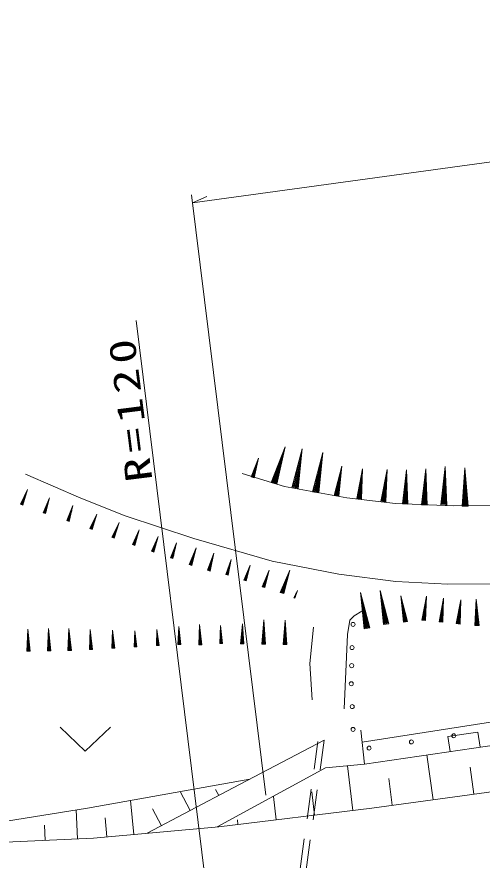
# Model space of a CAD drawing. Units: millimetres, scale not verified. Extents: x -25524 to 614476, y -203743 to 156257.
# Drawn here: x 404962 to 428039, y 64012 to 105839 of the extents above; entities that cross this region are included whole.
import ezdxf

# ---------------------------------------------------------------- set-up
doc = ezdxf.new("R2010")
doc.units = ezdxf.units.MM
doc.header["$LTSCALE"] = 1000
doc.linetypes.add('USER4', pattern=[2.5, 1.5, -1])
doc.layers.add('S-BGD', color=1, linetype='Continuous', lineweight=13)
doc.layers.add('S-BGD-HTXT', color=6, linetype='Continuous', lineweight=13)
doc.styles.add('ＭＳ ゴシック', font='')
doc.styles.get('ＭＳ ゴシック').set_extended_font_data('MS Gothic')

# ---------------------------------------------------------------- blocks, each defined once
blk = doc.blocks.new('BUHIN78')
at = {"layer": 'S-BGD'}
blk.add_circle((0, 0), 99.5, dxfattribs=at)
blk = doc.blocks.new('BUHIN454')
at = {"layer": 'S-BGD'}
for p, q in [((-171, -950), (143, 792)), ((23, 352), (-211, -943)), ((102, 337), (-132, -957)), ((-240, -937), (-90, -106)), ((-93, -964), (57, -132)), ((-215, -545), (-285, -929)), ((16, -587), (-53, -971))]:
    blk.add_line(p, q, dxfattribs=at)
blk.add_lwpolyline([(-25, -1012), (178, 984), (-330, -957)], close=True, dxfattribs=at)
blk = doc.blocks.new('BUHIN467')
at = {"layer": 'S-BGD'}
for p, q in [((17, -627), (-15, 523)), ((-32, 227), (-9, -628)), ((20, 228), (43, -626)), ((-64, -376), (-57, -629)), ((-28, -628), (-43, -79)), ((69, -626), (54, -77)), ((88, -371), (95, -625))]:
    blk.add_line(p, q, dxfattribs=at)
blk.add_lwpolyline([(119, -647), (-18, 650), (-83, -653)], close=True, dxfattribs=at)
blk = doc.blocks.new('BUHIN468')
at = {"layer": 'S-BGD'}
for p, q in [((-63, -576), (53, 480)), ((-1, 211), (-87, -573)), ((47, 206), (-39, -578)), ((-106, -335), (-132, -568)), ((-105, -571), (-50, -67)), ((-16, -581), (40, -77)), ((34, -351), (8, -583))]:
    blk.add_line(p, q, dxfattribs=at)
blk.add_lwpolyline([(27, -607), (66, 596), (-158, -586)], close=True, dxfattribs=at)
blk = doc.blocks.new('BUHIN480')
at = {"layer": 'S-BGD'}
for p, q in [((32, 137), (-144, -359)), ((-129, -364), (107, 304)), ((62, 127), (-114, -369)), ((-120, -202), (-172, -349)), ((-155, -355), (-42, -36)), ((-98, -375), (14, -56)), ((-31, -233), (-83, -380))]:
    blk.add_line(p, q, dxfattribs=at)
blk.add_lwpolyline([(-75, -398), (133, 377), (-192, -356)], close=True, dxfattribs=at)
blk = doc.blocks.new('BUHIN481')
at = {"layer": 'S-BGD'}
for p, q in [((37, 136), (-158, -352)), ((-143, -358), (120, 299)), ((67, 124), (-129, -364)), ((-128, -196), (-186, -341)), ((-169, -348), (-44, -34)), ((-114, -370), (12, -56)), ((-41, -231), (-99, -376))]:
    blk.add_line(p, q, dxfattribs=at)
blk.add_lwpolyline([(-91, -394), (149, 371), (-206, -348)], close=True, dxfattribs=at)
blk = doc.blocks.new('BUHIN482')
at = {"layer": 'S-BGD'}
for p, q in [((28, 138), (-135, -362)), ((-119, -367), (100, 306)), ((59, 128), (-104, -372)), ((-115, -204), (-163, -353)), ((-146, -358), (-41, -37)), ((-89, -377), (16, -56)), ((-25, -234), (-74, -382))]:
    blk.add_line(p, q, dxfattribs=at)
blk.add_lwpolyline([(-65, -400), (124, 380), (-183, -361)], close=True, dxfattribs=at)
blk = doc.blocks.new('BUHIN485')
at = {"layer": 'S-BGD'}
for p, q in [((-7, -579), (6, 483)), ((-21, 210), (-31, -579)), ((27, 210), (17, -579)), ((-73, -344), (-76, -578)), ((-49, -578), (-43, -71)), ((41, -580), (47, -73)), ((68, -346), (65, -580))]:
    blk.add_line(p, q, dxfattribs=at)
blk.add_lwpolyline([(86, -601), (7, 600), (-100, -599)], close=True, dxfattribs=at)
blk = doc.blocks.new('BUHIN487')
at = {"layer": 'S-BGD'}
for p, q in [((-23, 157), (-5, -435)), ((13, -434), (-11, 362)), ((13, 158), (31, -433)), ((-44, -260), (-38, -436)), ((-18, -435), (-30, -55)), ((49, -433), (38, -53)), ((62, -257), (67, -432))]:
    blk.add_line(p, q, dxfattribs=at)
blk.add_lwpolyline([(84, -448), (-14, 450), (-56, -452)], close=True, dxfattribs=at)
blk = doc.blocks.new('BUHIN489')
at = {"layer": 'S-BGD'}
for p, q in [((-23, 139), (4, -386)), ((20, -385), (-17, 322)), ((9, 141), (36, -385)), ((-34, -232), (-26, -388)), ((-8, -387), (-25, -49)), ((52, -384), (34, -46)), ((60, -227), (68, -383))]:
    blk.add_line(p, q, dxfattribs=at)
blk.add_lwpolyline([(83, -396), (-21, 399), (-41, -403)], close=True, dxfattribs=at)
blk = doc.blocks.new('BUHIN492')
at = {"layer": 'S-BGD'}
for p, q in [((17, -530), (-14, 443)), ((-28, 192), (-5, -531)), ((16, 193), (39, -530)), ((-53, -318), (-46, -533)), ((-21, -532), (-36, -67)), ((61, -529), (46, -65)), ((76, -314), (83, -528))]:
    blk.add_line(p, q, dxfattribs=at)
blk.add_lwpolyline([(103, -547), (-18, 550), (-67, -552)], close=True, dxfattribs=at)
blk = doc.blocks.new('BUHIN800')
at = {"layer": 'S-BGD'}
blk.add_lwpolyline([(-1250, 594), (0, -588), (1250, 594)], dxfattribs=at)
blk = doc.blocks.new('BUHIN829')
at = {"layer": 'S-BGD'}
blk.add_lwpolyline([(742, 108), (634, 850), (-850, 634), (-742, -108)], dxfattribs=at)

msp = doc.modelspace()

# ---------------------------------------------------------------- linework, layer by layer
at = {"layer": 'S-BGD'}
for p, q in [((417721, 82731), (418214, 84339)), ((416657, 83015), (416917, 83861)), ((418051, 83936), (417685, 82742)), ((418124, 83914), (417758, 82720)), ((416624, 83025), (416748, 83429)), ((416831, 83649), (416638, 83020)), ((416869, 83637), (416676, 83009)), ((416696, 83003), (416819, 83407)), ((417658, 82750), (417893, 83518)), ((417794, 82709), (418029, 83476)), ((420822, 82105), (421058, 83411)), ((421939, 81959), (422092, 83278)), ((425178, 81656), (425238, 83248)), ((426140, 81663), (426202, 83344)), ((427190, 81607), (427180, 83288)), ((408140, 81958), (405390, 83161)), ((416133, 83182), (418238, 82538)), ((416659, 83218), (416602, 83031)), ((416772, 83183), (416715, 82997)), ((417725, 83117), (417617, 82763)), ((417939, 83052), (417830, 82697)), ((420968, 83080), (420792, 82110)), ((421027, 83070), (420851, 82099)), ((422023, 82942), (421909, 81963)), ((422083, 82935), (421969, 81956)), ((423232, 82870), (423111, 81825)), ((423143, 81821), (423306, 83228)), ((423296, 82863), (423174, 81818)), ((424227, 82826), (424185, 81709)), ((424219, 81708), (424275, 83211)), ((424295, 82823), (424253, 81706)), ((425186, 82840), (425142, 81657)), ((425258, 82837), (425214, 81655)), ((426148, 82913), (426102, 81665)), ((426224, 82910), (426178, 81662)), ((427144, 82856), (427152, 81606)), ((427220, 82856), (427228, 81607)), ((418238, 82538), (421332, 81979)), ((420789, 82408), (420737, 82120)), ((420770, 82114), (420883, 82738)), ((420881, 82094), (420994, 82718)), ((421887, 81965), (421960, 82595)), ((421999, 81952), (422072, 82582)), ((423087, 81828), (423165, 82499)), ((423206, 81814), (423284, 82485)), ((424160, 81710), (424186, 82428)), ((424287, 81705), (424314, 82423)), ((425115, 81658), (425144, 82418)), ((425250, 81653), (425279, 82413)), ((426073, 81666), (426103, 82468)), ((426216, 81661), (426246, 82463)), ((427124, 81606), (427119, 82409)), ((427266, 81607), (427261, 82410)), ((405180, 81670), (405300, 81986)), ((405378, 82158), (405191, 81666)), ((405206, 81660), (405457, 82322)), ((405408, 82147), (405221, 81655)), ((420962, 82376), (420911, 82089)), ((421887, 82260), (421854, 81969)), ((422062, 82239), (422029, 81949)), ((423087, 82142), (423051, 81832)), ((423274, 82120), (423238, 81810)), ((424134, 82042), (424121, 81711)), ((424333, 82035), (424321, 81704)), ((425088, 82011), (425075, 81660)), ((425299, 82003), (425286, 81652)), ((426044, 82038), (426031, 81667)), ((426267, 82029), (426254, 81659)), ((405219, 81823), (405163, 81677)), ((405236, 81649), (405356, 81965)), ((405306, 81789), (405251, 81643)), ((410342, 81098), (408140, 81958)), ((421332, 81979), (423738, 81700)), ((423738, 81700), (426618, 81592)), ((426618, 81592), (430054, 81614)), ((427079, 81977), (427081, 81606)), ((427302, 81978), (427304, 81607)), ((413737, 79959), (410342, 81098)), ((417626, 78842), (413737, 79959)), ((412793, 79511), (412631, 79011)), ((412646, 79006), (412864, 79680)), ((412823, 79502), (412661, 79001)), ((412650, 79169), (412602, 79020)), ((412619, 79015), (412723, 79336)), ((412677, 78996), (412781, 79318)), ((412740, 79140), (412692, 78991)), ((413740, 79230), (413558, 78667)), ((413576, 78662), (413821, 79420)), ((413775, 79219), (413593, 78656)), ((414489, 78384), (414703, 79151)), ((413580, 78845), (413526, 78678)), ((413546, 78671), (413663, 79033)), ((413610, 78651), (413727, 79013)), ((413681, 78812), (413627, 78645)), ((414459, 78393), (414561, 78759)), ((414631, 78959), (414472, 78389)), ((414666, 78949), (414506, 78379)), ((414524, 78374), (414626, 78741)), ((415510, 78683), (415369, 78177)), ((415384, 78172), (415575, 78854)), ((415541, 78675), (415399, 78168)), ((420935, 78197), (417626, 78842)), ((414486, 78567), (414439, 78398)), ((414588, 78539), (414541, 78370)), ((415382, 78335), (415340, 78185)), ((415357, 78180), (415448, 78505)), ((415415, 78164), (415506, 78489)), ((415472, 78310), (415430, 78159)), ((416259, 77904), (416368, 78224)), ((416440, 78398), (416271, 77900)), ((416286, 77895), (416514, 78565)), ((416470, 78387), (416301, 77889)), ((417194, 77566), (417450, 78320)), ((418116, 77281), (418458, 78286)), ((416292, 78057), (416242, 77909)), ((416316, 77884), (416425, 78204)), ((416381, 78027), (416331, 77879)), ((417164, 77576), (417286, 77936)), ((417367, 78132), (417176, 77572)), ((417401, 78121), (417211, 77561)), ((417228, 77555), (417350, 77915)), ((418347, 78035), (418093, 77288)), ((418393, 78020), (418139, 77273)), ((423760, 77832), (420935, 78197)), ((426339, 77703), (423760, 77832)), ((417201, 77749), (417145, 77583)), ((417301, 77715), (417245, 77549)), ((418126, 77525), (418050, 77303)), ((418076, 77294), (418239, 77774)), ((418161, 77265), (418325, 77745)), ((418259, 77479), (418184, 77258)), ((429368, 77725), (426339, 77703)), ((418737, 77099), (418709, 77027)), ((418717, 77023), (418778, 77181)), ((418818, 77266), (418723, 77021)), ((418730, 77018), (418858, 77348)), ((418833, 77261), (418738, 77015)), ((418745, 77013), (418806, 77170)), ((418781, 77082), (418752, 77010)), ((422318, 75538), (422041, 77107)), ((423268, 75748), (423007, 77229)), ((424235, 75861), (424035, 76994)), ((422077, 76698), (422283, 75532)), ((422148, 76710), (422354, 75545)), ((423041, 76842), (423235, 75742)), ((423108, 76854), (423302, 75753)), ((424061, 76698), (424210, 75856)), ((424112, 76707), (424261, 75865)), ((422073, 76368), (421690, 76124)), ((422256, 75527), (422124, 76276)), ((422389, 75551), (422257, 76300)), ((423210, 75737), (423085, 76445)), ((423335, 75759), (423210, 76467)), ((424191, 75853), (424095, 76394)), ((424287, 75870), (424191, 76410)), ((421480, 75915), (421358, 75200)), ((421690, 76124), (421480, 75915)), ((422155, 75866), (422216, 75520)), ((422364, 75903), (422425, 75557)), ((423114, 76057), (423172, 75731)), ((423311, 76092), (423369, 75765)), ((424118, 76097), (424162, 75848)), ((424268, 76124), (424312, 75874)), ((408642, 74478), (408596, 75362)), ((409746, 74539), (409705, 75335)), ((414018, 75371), (414038, 74714)), ((414058, 74714), (414031, 75599)), ((414058, 75372), (414078, 74715)), ((416127, 75416), (416119, 74759)), ((416139, 74759), (416150, 75644)), ((416167, 75416), (416159, 74758)), ((419494, 73771), (419668, 75566)), ((408607, 74477), (408585, 74899)), ((408588, 75134), (408622, 74477)), ((408628, 75136), (408662, 74479)), ((408682, 74480), (408660, 74902)), ((409714, 74538), (409695, 74917)), ((409697, 75129), (409728, 74538)), ((409733, 75131), (409764, 74540)), ((409782, 74541), (409762, 74921)), ((413994, 74907), (414000, 74712)), ((414023, 74713), (414010, 75135)), ((414098, 74715), (414085, 75138)), ((414112, 74911), (414118, 74716)), ((416084, 74954), (416081, 74759)), ((416104, 74759), (416109, 75182)), ((416179, 74758), (416184, 75181)), ((416201, 74953), (416199, 74758)), ((421358, 75200), (421202, 71523)), ((408574, 74670), (408585, 74475)), ((408692, 74676), (408702, 74481)), ((409685, 74712), (409694, 74537)), ((409791, 74717), (409800, 74542)), ((419616, 71959), (419494, 73771)), ((422091, 69862), (442870, 73121)), ((442176, 71692), (422202, 68776)), ((422202, 68776), (422030, 70462)), ((420209, 69961), (415687, 67592)), ((425602, 67009), (425300, 69228)), ((422202, 68776), (420263, 68588)), ((421625, 66481), (421354, 68694)), ((422574, 66597), (438724, 68797)), ((427621, 67284), (427438, 68627)), ((420263, 68588), (414904, 65661)), ((408461, 66597), (416522, 68029)), ((423584, 66735), (423404, 68054)), ((415687, 67592), (411421, 65343)), ((413554, 66467), (413055, 67413)), ((414976, 67217), (414820, 67512)), ((419726, 66248), (419585, 67396)), ((410756, 65282), (410601, 66977)), ((417826, 66016), (417686, 67164)), ((400098, 65247), (408461, 66597)), ((407965, 65064), (407899, 66506)), ((412132, 65718), (411689, 66558)), ((414978, 65667), (422574, 66597)), ((409425, 65161), (409339, 66110)), ((406373, 64993), (406339, 65747)), ((415927, 65784), (415899, 66013)), ((408760, 65100), (414978, 65667)), ((399212, 64670), (408760, 65100))]:
    msp.add_line(p, q, dxfattribs=at)
at = {"layer": 'S-BGD', "linetype": 'USER4'}
for p, q in [((417970, 56150), (419897, 69895)), ((418267, 56109), (420209, 69961))]:
    msp.add_line(p, q, dxfattribs=at)
at = {"layer": 'S-BGD'}
for points in [[(417852, 82656), (418268, 84516), (417571, 82742)], [(416726, 82975), (416945, 83954), (416578, 83021)], [(420932, 82058), (421084, 83555), (420703, 82099)], [(422052, 81920), (422109, 83423), (421821, 81947)], [(423263, 81779), (423324, 83383), (423016, 81808)], [(424350, 81673), (424281, 83377), (424086, 81683)], [(425317, 81619), (425244, 83423), (425038, 81630)], [(426286, 81625), (426209, 83529), (425991, 81636)], [(427338, 81574), (427179, 83473), (427043, 81573)], [(405259, 81625), (405485, 82395), (405143, 81669)], [(412701, 78974), (412888, 79754), (412583, 79012)], [(413637, 78625), (413848, 79503), (413504, 78668)], [(414552, 78350), (414727, 79236), (414418, 78388)], [(415440, 78142), (415596, 78929), (415321, 78176)], [(416340, 77861), (416539, 78639), (416223, 77901)], [(417254, 77529), (417478, 78403), (417122, 77574)], [(418197, 77231), (418496, 78397), (418021, 77291)], [(418756, 77001), (418873, 77385), (418699, 77023)], [(423403, 75741), (422978, 77392), (423144, 75695)], [(422461, 75532), (422011, 77280), (422186, 75483)], [(424339, 75856), (424013, 77118), (424140, 75821)], [(416216, 74740), (416151, 75741), (416061, 74742)], [(408720, 74465), (408591, 75460), (408565, 74457)], [(409816, 74527), (409700, 75422), (409677, 74520)], [(414136, 74699), (414028, 75696), (413981, 74694)]]:
    msp.add_lwpolyline(points, close=True, dxfattribs=at)
for centre in [(421637, 75705), (421585, 74555), (421568, 73658), (421550, 72760), (426632, 70180), (424532, 69874), (422433, 69567)]:
    msp.add_circle(centre, 99.5, dxfattribs=at)
at = {"layer": 'S-BGD-HTXT'}
for p, q in [((413678, 96613), (480923, 105839)), ((417304, 67233), (413630, 97005)), ((413678, 96613), (414392, 96928)), ((410881, 90782), (414516, 61385))]:
    msp.add_line(p, q, dxfattribs=at)

# ---------------------------------------------------------------- block references
for name, p in [('BUHIN454', (418932, 83436)), ('BUHIN454', (419962, 83241)), ('BUHIN482', (406454, 81603)), ('BUHIN482', (407622, 81216)), ('BUHIN481', (408780, 80803)), ('BUHIN481', (409882, 80384)), ('BUHIN480', (410890, 80017)), ('BUHIN480', (411834, 79689)), ('BUHIN468', (425207, 76501)), ('BUHIN468', (426061, 76416)), ('BUHIN468', (426916, 76330)), ('BUHIN467', (427765, 76305)), ('BUHIN485', (417206, 75326)), ('BUHIN485', (418265, 75314)), ('BUHIN492', (405526, 74921)), ('BUHIN492', (406545, 74947)), ('BUHIN492', (407564, 74956)), ('BUHIN489', (410829, 74989)), ('BUHIN489', (411933, 75055)), ('BUHIN487', (413009, 75153)), ('BUHIN487', (415078, 75205)), ('BUHIN78', (421594, 71628)), ('BUHIN800', (408358, 70012)), ('BUHIN78', (421637, 70495)), ('BUHIN829', (427195, 69505))]:
    msp.add_blockref(name, p)

# ---------------------------------------------------------------- texts
at = {"layer": 'S-BGD-HTXT', "insert": (411710, 82858), "char_height": 1320, "attachment_point": 7, "rotation": 97.2, "style": 'ＭＳ ゴシック'}
msp.add_mtext('\\T1.22;\\W1.35;R=120', dxfattribs=at)

doc.saveas('drawing.dxf')
